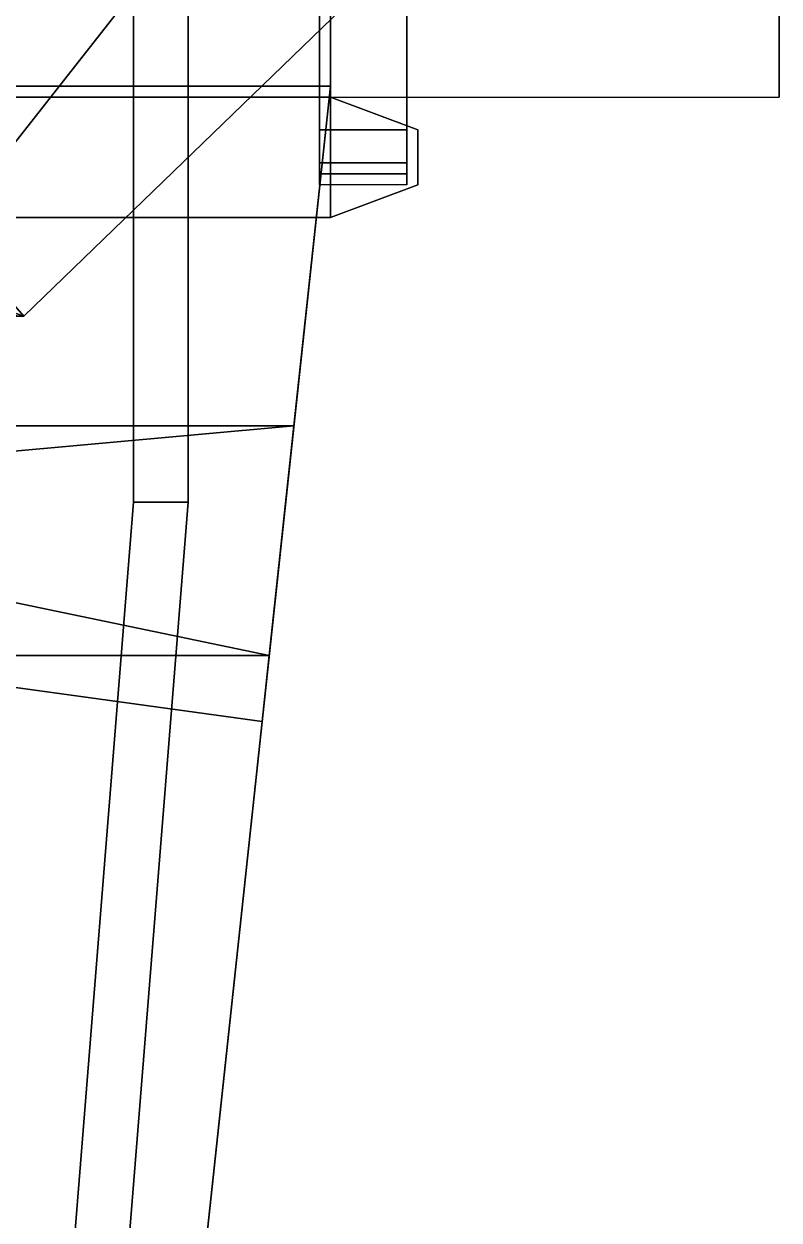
# Model space of a CAD drawing. Header units: millimetres. Extents: x -0.9 to 1, y -1.6 to 9.
# Drawn here: x 0.22 to 0.91, y -0.365 to 0.727 of the extents above; entities that cross this region are included whole.
import ezdxf

# ---------------------------------------------------------------- set-up
doc = ezdxf.new("R2010")
doc.units = ezdxf.units.MM
for name, color, linetype in [('fenders', 6, 'Continuous'), ('frame', 5, 'Continuous'), ('turret', 2, 'Continuous')]:
    doc.layers.add(name, color=color, linetype=linetype)

msp = doc.modelspace()

# ---------------------------------------------------------------- linework, layer by layer
for points in [[(0.5, 1.4, 0.62), (0.5, 0.67, 0.6), (-0.5, 0.67, 0.6), (-0.5, 1.4, 0.62)], [(0.5, 0.67, 1.59), (0.5, 0.67, 0.6), (0.5, 1.4, 0.62), (0.5, 1.2, 1.59)], [(-0.5, 1.2, 1.59), (-0.5, 0.67, 1.59), (0.5, 0.67, 1.59), (0.5, 1.2, 1.59)], [(-0.5, 0.67, 1.59), (-0.4667, 0.36, 1.59), (0.4667, 0.36, 1.59), (0.5, 0.67, 1.59)], [(0.5, 0.67, 0.6), (0.3, -1.19, 0.56), (-0.3, -1.19, 0.56), (-0.5, 0.67, 0.6)], [(0.3065, -1.13, 1.12), (0.3, -1.19, 0.56), (0.5, 0.67, 0.6), (0.4376, 0.09, 1.12)], [(0.4441, 0.15, 1.21), (0.4376, 0.09, 1.12), (0.5, 0.67, 0.6), (0.4441, 0.15, 1.21)], [(0.4667, 0.36, 1.59), (0.4441, 0.15, 1.21), (0.5, 0.67, 0.6), (0.5, 0.67, 1.59)], [(-0.4667, 0.36, 1.59), (-0.36, 0.3268, 1.53), (0.1, 0.3268, 1.53), (0.4667, 0.36, 1.59)], [(0.1, 0.3268, 1.53), (0.1, 0.2218, 1.34), (0.4441, 0.15, 1.21), (0.4667, 0.36, 1.59)], [(-0.36, 0.2218, 1.34), (-0.4441, 0.15, 1.21), (0.4441, 0.15, 1.21), (0.1, 0.2218, 1.34)], [(0, -1.13, 1.13), (0.3065, -1.13, 1.12), (0.4376, 0.09, 1.12), (0, 0.15, 1.21)], [(0, 0.15, 1.21), (0.4376, 0.09, 1.12), (0.4376, 0.09, 1.12), (0.4441, 0.15, 1.21)]]:
    msp.add_3dface(points)
at = {"layer": 'fenders'}
for points in [[(0.91, 0.69, 0.35), (0.91, 0.93, 0.69), (0.91, 0.91, 0.72), (0.91, 0.66, 0.37)], [(0.91, 0.66, 0.37), (0.91, 0.91, 0.72), (0.5, 0.91, 0.72), (0.5, 0.66, 0.37)], [(0.5, 0.8703, 0.6055), (0.5, 0.69, 0.35), (0.5, 0.66, 0.37), (0.5, 0.8274, 0.6043)]]:
    msp.add_3dface(points, dxfattribs=at)
at = {"layer": 'frame'}
for points in [[(0.32, 1.67, 0.62), (0.32, 0.29, 0.59), (0.37, 0.29, 0.59), (0.37, 1.67, 0.62)], [(0.32, 1.57, 0.53), (0.32, 1.39, 0.49), (0.32, 0.29, 0.59), (0.32, 1.67, 0.62)], [(0.37, 0.29, 0.59), (0.37, 1.39, 0.49), (0.37, 1.57, 0.53), (0.37, 1.67, 0.62)], [(0.32, 1.39, 0.49), (0.32, 0.29, 0.47), (0.32, 0.29, 0.59)], [(0.37, 1.39, 0.49), (0.37, 0.29, 0.47), (0.32, 0.29, 0.47), (0.32, 1.39, 0.49)], [(0.37, 0.29, 0.59), (0.37, 0.29, 0.47), (0.37, 1.39, 0.49), (0.37, 0.29, 0.59)], [(0.49, 0.75, 0.3), (0.49, 0.63, 0.33), (0.49, 0.63, 0.35), (0.49, 0.75, 0.34)], [(0.57, 0.75, 0.3), (0.57, 0.63, 0.33), (0.49, 0.63, 0.33), (0.49, 0.75, 0.3)], [(0.49, 0.75, 0.34), (0.49, 0.63, 0.35), (0.57, 0.63, 0.35), (0.57, 0.75, 0.34)], [(0.57, 0.75, 0.34), (0.57, 0.63, 0.35), (0.57, 0.63, 0.33), (0.57, 0.75, 0.3)], [(0.5, 0.66, 0.39), (0.5, 0.55, 0.39), (-0.5, 0.55, 0.39), (-0.5, 0.66, 0.39)], [(-0.5, 0.66, 0.48), (-0.5, 0.55, 0.48), (0.5, 0.55, 0.48), (0.5, 0.66, 0.48)], [(0.5, 0.66, 0.48), (0.5, 0.66, 0.39), (-0.5, 0.66, 0.39), (-0.5, 0.66, 0.48)], [(0.5, 0.55, 0.39), (0.5, 0.66, 0.39), (0.58, 0.63, 0.39), (0.58, 0.58, 0.39)], [(0.58, 0.63, 0.48), (0.58, 0.63, 0.39), (0.5, 0.66, 0.39), (0.5, 0.66, 0.48)], [(0.58, 0.58, 0.48), (0.58, 0.63, 0.48), (0.5, 0.66, 0.48), (0.5, 0.55, 0.48)], [(0.49, 0.63, 0.36), (0.49, 0.59, 0.38), (0.49, 0.58, 0.39), (0.49, 0.63, 0.39)], [(0.49, 0.63, 0.36), (0.49, 0.63, 0.39), (0.57, 0.63, 0.39), (0.57, 0.63, 0.36)], [(0.49, 0.63, 0.35), (0.49, 0.6, 0.36), (0.49, 0.59, 0.38), (0.49, 0.63, 0.36)], [(0.49, 0.63, 0.35), (0.49, 0.63, 0.36), (0.57, 0.63, 0.36), (0.57, 0.63, 0.35)], [(0.57, 0.63, 0.33), (0.57, 0.6, 0.35), (0.49, 0.6, 0.35), (0.49, 0.63, 0.33)], [(0.49, 0.63, 0.33), (0.49, 0.6, 0.35), (0.49, 0.6, 0.36), (0.49, 0.63, 0.35)], [(0.57, 0.63, 0.39), (0.57, 0.58, 0.39), (0.57, 0.59, 0.38), (0.57, 0.63, 0.36)], [(0.57, 0.63, 0.36), (0.57, 0.59, 0.38), (0.57, 0.6, 0.36), (0.57, 0.63, 0.35)], [(0.57, 0.63, 0.35), (0.57, 0.6, 0.36), (0.57, 0.6, 0.35), (0.57, 0.63, 0.33)], [(0.58, 0.58, 0.39), (0.58, 0.63, 0.39), (0.58, 0.63, 0.48), (0.58, 0.58, 0.48)], [(0.57, 0.6, 0.36), (0.57, 0.59, 0.38), (0.49, 0.59, 0.38), (0.49, 0.6, 0.36)], [(0.57, 0.6, 0.35), (0.57, 0.6, 0.36), (0.49, 0.6, 0.36), (0.49, 0.6, 0.35)], [(0.57, 0.59, 0.38), (0.57, 0.58, 0.39), (0.49, 0.58, 0.39), (0.49, 0.59, 0.38)], [(0.5, 0.55, 0.48), (0.5, 0.55, 0.39), (0.58, 0.58, 0.39), (0.58, 0.58, 0.48)], [(-0.5, 0.55, 0.48), (-0.5, 0.55, 0.39), (0.5, 0.55, 0.39), (0.5, 0.55, 0.48)], [(0.32, 0.29, 0.47), (0.22, -0.96, 0.45), (0.22, -0.96, 0.56), (0.32, 0.29, 0.59)], [(0.37, 0.29, 0.47), (0.27, -0.96, 0.45), (0.22, -0.96, 0.45), (0.32, 0.29, 0.47)], [(0.32, 0.29, 0.59), (0.22, -0.96, 0.56), (0.27, -0.96, 0.56), (0.37, 0.29, 0.59)], [(0.27, -0.96, 0.56), (0.27, -0.96, 0.45), (0.37, 0.29, 0.47), (0.37, 0.29, 0.59)]]:
    msp.add_3dface(points, dxfattribs=at)
at = {"layer": 'turret'}
for points in [[(-0.37, 0.82, 1.9), (-0.15, 0.54, 1.84), (0.15, 0.54, 1.84), (0.37, 0.82, 1.9)], [(0.15, 0.54, 1.84), (0.22, 0.46, 1.59), (0.52, 0.75, 1.59), (0.37, 0.82, 1.9)], [(0.15, 0.54, 1.84), (0.11, 0.4982, 1.71), (0.11, 0.4982, 1.71), (0.22, 0.46, 1.59)], [(0.11, 0.4982, 1.71), (0.0778, 0.4733, 1.6322), (0.0778, 0.4733, 1.6322), (0.22, 0.46, 1.59)], [(0, 0.463, 1.6), (-0.22, 0.46, 1.59), (0.22, 0.46, 1.59), (0, 0.463, 1.6)]]:
    msp.add_3dface(points, dxfattribs=at)

doc.saveas('drawing.dxf')
